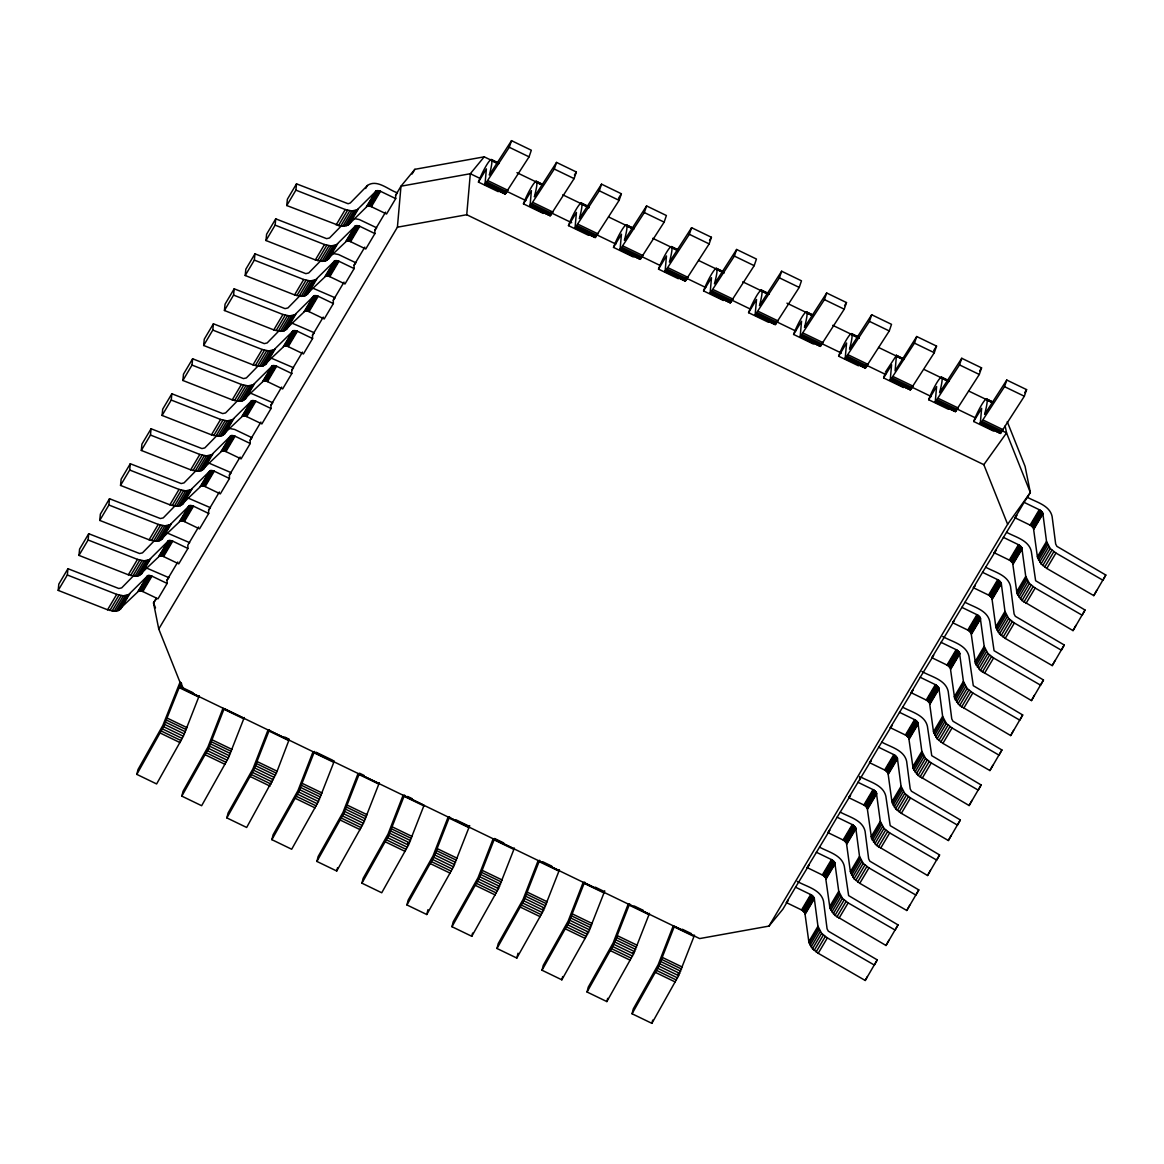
<?xml version="1.0" encoding="UTF-8"?>
<svg xmlns="http://www.w3.org/2000/svg" width="1164" height="1164" viewBox="0 0 1164 1164"><rect width="100%" height="100%" fill="white"/><g stroke="black" fill="none" stroke-linecap="round" stroke-linejoin="round"><path stroke-width="1.5" d="M478.448 182.093C481.387 173.014 498.207 141.106 489.331 175.066L511.52 140.655L531.322 150.229L529.067 156.849L505.118 194.024L484.981 184.479L486.377 168.896L478.448 182.093L498.25 191.667M505.118 194.024L504.667 192.991M523.465 203.86C526.419 194.766 543.239 162.873 534.363 196.832L556.538 162.422L576.355 171.996L574.099 178.616L550.15 215.791L529.998 206.246L531.41 190.649L523.465 203.86L543.282 213.434M550.15 215.791L549.684 214.758M568.483 225.627C571.437 216.533 588.257 184.625 579.381 218.599L601.555 184.174L621.372 193.762L619.117 200.368L595.168 237.558L575.031 227.999L576.427 212.415L568.483 225.627L588.3 235.201M595.168 237.558L594.717 236.525M613.515 247.394C616.469 238.3 633.274 206.392 624.413 240.351L646.587 205.941L666.39 215.515L664.149 222.135L640.2 259.325L620.048 249.765L621.445 234.182L613.515 247.394L633.318 256.968M640.2 259.325L639.734 258.277M658.533 269.146C661.487 260.067 678.306 228.159 669.431 262.118L691.605 227.708L711.422 237.281L709.167 243.902L685.218 281.077L665.081 271.532L666.477 255.949L658.533 269.146L678.35 278.72M685.218 281.077L684.767 280.044M703.565 290.913C706.519 281.819 723.324 249.925 714.463 283.885L736.637 249.474L756.44 259.048L754.185 265.668L730.235 302.844L710.098 293.299L711.495 277.701L703.565 290.913L723.368 300.487M730.235 302.844L729.784 301.811M748.583 312.68C751.537 303.586 768.356 271.678 759.481 305.652L781.655 271.227L801.472 280.815L799.217 287.421L775.268 324.611L755.116 315.051L756.527 299.468L748.583 312.68L768.4 322.253M793.601 334.446C796.554 325.353 813.374 293.444 804.499 327.404L826.673 292.993L846.49 302.567L844.235 309.188L820.285 346.377L800.148 336.818L801.545 321.235L793.601 334.446L813.418 344.02M820.285 346.377L819.834 345.33M838.633 356.199C841.587 347.119 858.406 315.211 849.531 349.171L871.705 314.76L891.508 324.334L889.267 330.954L865.318 368.13L845.166 358.585L846.577 343.002L838.633 356.199L858.435 365.772M865.318 368.13L864.852 367.097M885.397 372.174L896.469 355.369L895.087 370.894L916.723 336.527L936.54 346.101L934.285 352.721L910.335 389.896L890.198 380.352L891.595 364.754L883.651 377.965L903.468 387.539M928.683 399.732C931.636 390.638 948.442 358.73 939.581 392.704L961.755 358.279L981.558 367.868L979.302 374.473L955.368 411.663L935.216 402.104L936.613 386.521L928.683 399.732L948.485 409.306M955.368 411.663L954.902 410.63M973.701 421.499C976.654 412.405 993.474 380.497 984.599 414.457L1006.773 380.046L1026.59 389.62L1024.335 396.24L1000.385 433.43L980.248 423.871L981.645 408.288L973.701 421.499L993.518 431.073M1000.385 433.43L999.934 432.382M797.296 881.41C806.157 886.604 820.78 889.369 823.53 901.227L827.08 928.828L828.317 931.171L877.234 959.878L865.23 980.481L818.219 953.287L812.516 948.747L808.82 941.691L804.877 912.954L802.272 910.306L786.398 902.595L788.232 900.165L782.863 909.215L768.968 926.093L699.637 938.577L182.544 688.622L158.755 629.011L397.404 227.198L400.983 186.196L414.879 169.318L484.209 156.834L498.09 163.527M768.968 926.093L1007.617 524.28L983.827 464.669L466.735 214.729L470.314 173.727L484.209 156.834M177.786 562.008L167.049 580.094L167.121 583.44L157.984 598.834L142.095 591.21L138.763 590.977L117.971 610.693L114.218 611.202L107.568 609.776L58.2 590.381L58.811 584.095L67.949 568.701L118.815 588.504L121.696 587.864L133.976 575.307M58.2 590.381L67.337 574.987L67.949 568.701M198.564 527.016L187.826 545.101L187.913 548.462L178.761 563.856L162.873 556.217L159.541 555.985L138.749 575.714L134.995 576.224L128.346 574.783L78.977 555.388L79.589 549.102L88.726 533.709L139.593 553.526L142.474 552.871L154.754 540.329M78.977 555.388L88.115 539.994L88.726 533.709M219.341 492.037L208.603 510.123L208.691 513.47L199.539 528.863L183.665 521.239L180.318 520.992L159.526 540.722L155.772 541.231L149.123 539.805L99.755 520.41L100.366 514.124L109.503 498.73L160.37 518.533L163.251 517.893L175.531 505.336M99.755 520.41L108.907 505.016L109.503 498.73M240.119 457.045L229.381 475.13L229.468 478.491L220.316 493.885L204.442 486.246L201.096 486.014L180.304 505.743L176.55 506.253L169.9 504.812L120.532 485.417L121.143 479.132L130.295 463.738L181.162 483.555L184.028 482.9L196.309 470.358M120.532 485.417L129.684 470.023L130.295 463.738M260.896 422.066L250.158 440.152L250.245 443.499L241.094 458.892L225.219 451.268L221.873 451.021L201.081 470.751L197.327 471.26L190.678 469.834L141.31 450.439L141.921 444.153L151.073 428.759L201.939 448.562L204.806 447.922L217.086 435.365M141.31 450.439L150.462 435.045L151.073 428.759M281.673 387.074L270.936 405.159L271.023 408.52L261.885 423.914L245.997 416.276L242.65 416.043L221.858 435.773L218.105 436.282L211.455 434.841L162.087 415.446L162.698 409.161L171.85 393.767L222.717 413.584L225.583 412.929L237.863 400.387M162.087 415.446L171.239 400.052L171.85 393.767M302.465 352.095L291.713 370.181L291.8 373.528L282.663 388.922L266.774 381.297L263.428 381.05L242.636 400.78L238.882 401.289L232.233 399.863L182.879 380.468L183.476 374.182L192.627 358.788L243.494 378.591L246.361 377.936L257.419 366.645M182.879 380.468L192.016 365.074L192.627 358.788M323.243 317.103L312.49 335.188L312.578 338.549L303.44 353.943L287.552 346.305L284.22 346.072L263.413 365.802L259.659 366.311L253.01 364.87L203.656 345.475L204.267 339.19L213.405 323.796L264.272 343.613L267.138 342.958L278.196 331.667M203.656 345.475L212.794 330.081L213.405 323.796M344.02 282.125L333.282 300.21L333.355 303.557L324.218 318.951L308.329 311.312L304.997 311.079L284.191 330.809L280.437 331.318L273.787 329.892L224.434 310.497L225.045 304.211L234.182 288.817L285.049 308.62L287.915 307.965L300.21 295.423M224.434 310.497L233.571 295.103L234.182 288.817M364.798 247.132L354.06 265.217L354.132 268.578L344.995 283.972L329.106 276.334L325.775 276.101L304.968 295.831L301.214 296.34L294.579 294.899L245.211 275.504L245.822 269.219L254.96 253.825L305.826 273.642L308.693 272.987L320.988 260.445M245.211 275.504L254.349 260.11L254.96 253.825M385.575 212.154L374.837 230.239L374.91 233.586L365.772 248.98L349.884 241.341L346.552 241.108L325.76 260.838L322.006 261.347L315.357 259.921L265.989 240.526L266.6 234.24L275.737 218.847L326.604 238.649L329.485 237.994L341.765 225.452M265.989 240.526L275.126 225.132L275.737 218.847M286.766 205.533L287.377 199.248L296.514 183.854L348.094 203.729L350.262 203.016L367.46 185.454C377.209 178.732 388.66 190.168 397.448 192.817L395.614 195.246L395.702 198.608L386.55 214.001L370.661 206.363L367.329 206.13L348.051 225.176L340.645 226.165L286.766 205.533L295.903 190.139L296.514 183.854M199.233 695.737L183.359 736.259L156.616 783.954L136.814 774.38L138.021 769.506L162.902 725.303L180.071 682.104M244.265 717.504L228.377 758.011L201.648 805.721L181.831 796.132L183.054 791.273L207.92 747.055L223.008 708.221M284.714 737.059L289.283 739.256L276.363 773.187L246.666 827.473L226.864 817.899L228.071 813.039L252.952 768.822L268.026 729.974M334.315 761.023L318.427 801.545L291.684 849.24L271.881 839.666L273.089 834.792L297.969 790.589L313.043 751.74M379.333 782.79L363.444 823.312L336.716 871.007L316.899 861.433L318.121 856.559L343.002 812.356L358.076 773.507M336.716 871.007L337.531 867.762M424.074 805.241L408.477 845.064L381.734 892.773L361.931 883.185L363.139 878.325L388.019 834.108L403.093 795.274M469.703 825.596L453.494 866.831L426.766 914.526L406.949 904.952L408.171 900.092L433.037 855.875L448.125 817.026M426.766 914.526L427.974 909.666M514.401 848.076L498.527 888.598L471.784 936.293L451.981 926.719L453.189 921.844L478.069 877.641L493.143 838.793M471.784 936.293L472.599 933.048M559.433 869.843L543.544 910.364L516.816 958.059L496.999 948.485L498.221 943.611L523.087 899.408L538.161 860.56M516.816 958.059L518.024 953.185M604.771 890.896L588.577 932.117L561.834 979.826L542.017 970.238L543.239 965.378L568.119 921.161L583.193 882.327M561.834 979.826L562.649 976.567M649.483 913.362L633.594 953.883L606.851 1001.578L587.049 992.004L588.257 987.13L613.137 942.927L628.211 904.079M606.851 1001.578L607.666 998.334M694.501 935.129L678.612 975.65L651.884 1023.345L632.067 1013.771L633.289 1008.897L658.169 964.694L673.243 925.846M651.884 1023.345L652.698 1020.101M883.651 377.965L884.96 373.629M484.981 184.479L509.265 147.275L511.52 140.655M529.998 206.246L554.282 169.027L556.538 162.422M575.031 227.999L599.314 190.794L601.555 184.174M620.048 249.765L644.332 212.561L646.587 205.941M665.081 271.532L689.35 234.328L691.605 227.708M710.098 293.299L734.382 256.08L736.637 249.474M755.116 315.051L779.4 277.847L781.655 271.227M800.148 336.818L824.432 299.614L826.673 292.993M845.166 358.585L869.45 321.38L871.705 314.76M890.198 380.352L914.468 343.133L916.723 336.527M935.216 402.104L959.5 364.899L961.755 358.279M980.248 423.871L1004.517 386.666L1006.773 380.046M136.814 774.38L163.542 726.685L181.162 682.642M181.831 796.132L208.574 748.437L224.172 708.614L243.974 718.188M226.864 817.899L253.592 770.204L269.481 729.683M271.881 839.666L298.624 791.971L314.498 751.449M316.899 861.433L343.642 813.723L359.531 773.216L364.099 775.428M361.931 883.185L388.66 835.49L404.548 794.983M406.949 904.952L433.692 857.257L449.566 816.735M451.981 926.719L478.71 879.024L494.598 838.502L503.736 842.925M496.999 948.485L523.742 900.776L539.616 860.269M542.017 970.238L568.76 922.543L584.648 882.036M587.049 992.004L613.777 944.31L629.666 903.788M632.067 1013.771L658.809 966.076L674.407 926.238L694.21 935.812M407.837 843.682L408.157 842.954M542.904 908.982L543.239 908.24M677.972 974.268L678.306 973.526M497.523 887.957L497.872 887.215M632.59 953.258L632.954 952.501M587.209 932.233L587.573 931.491M865.23 980.481L867.369 976.567M877.234 959.878L874.368 965.087L827.371 937.893L821.653 933.353L817.957 926.297L814.262 898.128L811.41 894.912L795.55 887.201L786.398 902.595M840.364 812.181C848.934 816.953 862.553 819.965 865.085 831.256L868.65 858.857L869.872 861.2L918.789 889.907L906.785 910.495L859.774 883.316L854.07 878.776L850.375 871.72L846.432 842.983L843.827 840.335L827.968 832.624L829.786 830.194L807.19 867.616L823.05 875.328L825.654 877.962L829.99 908.429L834.981 915.413L886.008 945.488L888.874 940.294M819.587 847.159C828.157 851.932 841.776 854.958 844.307 866.234L848.629 895.611L898.011 924.9L895.16 930.094L848.149 902.9L842.43 898.361L838.735 891.304L834.806 862.568L832.187 859.934L816.328 852.223M906.785 910.495L909.651 905.301M918.789 889.907L915.937 895.101L868.926 867.922L863.208 863.382L859.512 856.326L855.816 828.157L852.965 824.941L837.105 817.23L827.968 832.624M881.919 742.21C890.489 746.982 904.108 749.994 906.64 761.285L910.204 788.886L911.441 791.229L960.344 819.936L948.354 840.524L901.343 813.345L895.625 808.805L891.93 801.734L888.001 773.012L885.382 770.364L869.523 762.653L871.356 760.223L848.745 797.646L864.605 805.357L867.209 807.991L871.56 838.458L876.55 845.442L927.562 875.517L930.429 870.323M861.142 777.188C869.712 781.961 883.331 784.987 885.862 796.263L890.184 825.64L939.566 854.929L936.714 860.123L889.703 832.929L884 828.39L880.29 821.333L876.361 792.597L873.742 789.963L857.883 782.252M948.354 840.524L951.206 835.33M960.344 819.936L957.492 825.131L910.481 797.951L904.777 793.411L901.067 786.34L897.386 758.186L894.519 754.97L878.66 747.259L869.523 762.653M921.961 671.497C930.836 676.691 945.459 679.441 948.194 691.314L951.759 718.916L952.996 721.258L1001.913 749.965L989.909 770.553L942.898 743.374L937.18 738.82L933.484 731.763L929.556 703.041L926.937 700.393L911.077 692.682L912.911 690.252L890.3 727.675L906.159 735.386L908.778 738.02L913.114 768.487L918.105 775.471L969.132 805.546L971.984 800.352M902.711 707.217C911.266 711.99 924.9 715.016 927.417 726.292L931.738 755.669L981.121 784.958L978.269 790.152L931.258 762.958L925.555 758.419L921.844 751.362L917.916 722.626L915.297 719.992L899.437 712.281M989.909 770.553L992.761 765.359M1001.913 749.965L999.047 755.16L952.036 727.98L946.332 723.426L942.636 716.369L938.941 688.215L936.089 684.999L920.215 677.288L911.077 692.682M953.578 621.794L931.855 657.704L947.714 665.415L950.333 668.049L954.669 698.516L959.66 705.5L1010.687 735.575L1013.538 730.366M942.753 636.519C951.614 641.713 966.236 644.463 968.972 656.321L973.293 685.698L1022.69 714.972L1019.824 720.181L972.813 692.987L967.109 688.448L963.414 681.391L959.471 652.655L956.866 650.021L940.992 642.31M985.821 567.275C994.391 572.048 1008.009 575.074 1010.527 586.35L1014.091 613.952L1015.328 616.309L1064.245 645.002L1052.241 665.604L1005.23 638.41L999.527 633.871L995.817 626.814L991.888 598.078L989.284 595.43L973.41 587.733L975.243 585.288L952.632 622.711L968.492 630.422L971.111 633.071L975.447 663.524L980.437 670.522L1031.464 700.582L1034.316 695.388M965.043 602.268C973.613 607.041 987.232 610.052 989.749 621.343L994.071 650.705L1043.468 679.994L1040.601 685.189L993.59 658.009L987.887 653.455L984.191 646.398L980.248 617.677L977.644 615.029L961.784 607.317M1052.241 665.604L1055.093 660.395M1064.245 645.002L1061.379 650.21L1014.368 623.016L1008.664 618.477L1004.969 611.42L1001.273 583.266L998.421 580.036L982.562 572.339L973.41 587.733M1027.376 497.304C1035.945 502.077 1049.564 505.103 1052.096 516.38L1055.661 543.981L1056.883 546.338L1105.8 575.031L1093.796 595.633L1046.785 568.439L1041.082 563.9L1037.386 556.843L1033.443 528.107L1030.838 525.459L1014.964 517.762L1016.798 515.317L994.187 552.74L1010.061 560.451L1012.665 563.085L1017.001 593.553L1021.992 600.551L1073.019 630.612L1075.885 625.417M1006.598 532.297C1015.168 537.07 1028.787 540.081 1031.319 551.372L1035.64 580.734L1085.023 610.023L1082.156 615.218L1035.16 588.038L1029.442 583.484L1025.746 576.427L1021.817 547.706L1019.198 545.058L1003.339 537.346M1093.796 595.633L1096.663 590.424M1105.8 575.031L1102.948 580.239L1055.937 553.046L1050.219 548.506L1046.523 541.449L1042.828 513.295L1039.976 510.065L1024.116 502.368L1014.964 517.762M107.568 609.776L116.706 594.382L123.355 595.808L128.622 594.615L147.901 575.583L151.247 575.816L167.121 583.44M128.346 574.783L137.483 559.389L144.132 560.83L149.399 559.637L168.678 540.591L172.025 540.823L187.913 548.462M149.123 539.805L158.26 524.411L164.91 525.837L170.177 524.644L189.456 505.598L192.802 505.845L208.691 513.47M169.9 504.812L179.038 489.418L185.687 490.859L190.954 489.666L210.248 470.62L213.579 470.853L229.468 478.491M190.678 469.834L199.815 454.44L206.465 455.866L211.732 454.673L231.025 435.627L234.357 435.874L250.245 443.499M211.455 434.841L220.593 419.447L227.242 420.888L232.509 419.695L251.802 400.649L255.134 400.882L271.023 408.52M232.233 399.863L241.385 384.469L248.034 385.895L253.286 384.702L272.58 365.656L275.912 365.903L291.8 373.528M253.01 364.87L262.162 349.476L268.811 350.917L274.064 349.724L293.357 330.678L296.689 330.911L312.578 338.549M273.787 329.892L282.939 314.498L289.589 315.924L294.856 314.731L314.135 295.685L317.466 295.918L333.355 303.557M294.579 294.899L303.717 279.505L310.366 280.946L315.633 279.753L334.912 260.707L338.258 260.94L354.132 268.578M315.357 259.921L324.494 244.527L331.143 245.953L336.411 244.76L355.689 225.714L359.036 225.947L374.91 233.586M336.134 224.928L345.272 209.535L351.921 210.96L357.188 209.782L376.467 190.736L379.813 190.969L395.702 198.608M109.838 610.533L118.975 595.139M130.615 575.554L139.753 560.16M151.393 540.562L160.53 525.168M172.17 505.583L181.322 490.19M192.948 470.591L202.1 455.197M213.725 435.598L222.877 420.219M234.502 400.62L243.654 385.226M255.294 365.627L264.432 350.233M276.072 330.649L285.209 315.255M296.849 295.656L305.987 280.262M317.627 260.678L326.764 245.284M338.404 225.685L347.541 210.291M112.079 611.013L121.216 595.619M132.856 576.034L141.993 560.641M153.633 541.042L162.771 525.648M174.411 506.064L183.548 490.67M195.188 471.071L204.326 455.677M215.966 436.093L225.103 420.699M236.743 401.1L245.895 385.706M257.52 366.122L266.672 350.728M278.298 331.129L287.45 315.735M299.09 296.136L308.227 280.742M319.867 261.158L329.005 245.764M340.645 226.165L349.782 210.771M114.218 611.202L123.355 595.808M134.995 576.224L144.132 560.83M155.772 541.231L164.91 525.837M176.55 506.253L185.687 490.859M197.327 471.26L206.465 455.866M218.105 436.282L227.242 420.888M238.882 401.289L248.034 385.895M259.659 366.311L268.811 350.917M280.437 331.318L289.589 315.924M301.214 296.34L310.366 280.946M322.006 261.347L331.143 245.953M342.783 226.354L351.921 210.96M365.627 188.524L367.46 185.454M116.196 611.1L125.334 595.706M136.974 576.107L146.111 560.713M157.751 541.129L166.889 525.735M178.529 506.136L187.666 490.742M199.306 471.158L208.458 455.764M220.083 436.165L229.235 420.771M240.861 401.187L250.013 385.793M261.638 366.194L270.79 350.8M282.43 331.216L291.567 315.822M303.207 296.223L312.345 280.83M323.985 261.245L333.122 245.851M344.762 226.252L353.9 210.859M117.971 610.693L127.109 595.299M138.749 575.714L147.886 560.321M159.526 540.722L168.664 525.328M180.304 505.743L189.441 490.35M201.081 470.751L210.218 455.357M221.858 435.773L230.996 420.379M242.636 400.78L251.773 385.386M263.413 365.802L272.565 350.408M284.191 330.809L293.343 315.415M304.968 295.831L314.12 280.437M325.76 260.838L334.897 245.444M346.537 225.86L355.675 210.466M119.47 610.009L128.622 594.615M140.262 575.031L149.399 559.637M161.039 540.038L170.177 524.644M181.817 505.06L190.954 489.666M202.594 470.067L211.732 454.673M223.372 435.089L232.509 419.695M244.149 400.096L253.286 384.702M264.926 365.118L274.064 349.724M285.704 330.125L294.856 314.731M306.481 295.147L315.633 279.753M327.259 260.154L336.411 244.76M348.051 225.176L357.188 209.782M120.692 609.063L129.83 593.669M141.47 574.085L150.607 558.691M162.247 539.092L171.384 523.698M183.024 504.114L192.162 488.72M203.802 469.121L212.939 453.727M224.579 434.143L233.731 418.749M245.357 399.15L254.509 383.756M266.134 364.172L275.286 348.778M286.911 329.179L296.063 313.785M307.703 294.201L316.841 278.807M328.481 259.208L337.618 243.814M349.258 224.23L358.396 208.836M137.89 591.501L147.421 575.802M158.668 556.523L168.198 540.809M179.445 521.53L188.975 505.831M200.223 486.552L209.753 470.838M221 451.559L230.53 435.86M241.777 416.567L251.308 400.867M262.555 381.588L272.085 365.889M283.332 346.596L292.877 330.896M304.124 311.617L313.654 295.918M324.902 276.625L334.432 260.925M345.679 241.646L355.209 225.947M366.456 206.654L375.987 190.954M138.763 590.977L147.901 575.583M159.541 555.985L168.678 540.591M180.318 520.992L189.456 505.598M201.096 486.014L210.248 470.62M221.873 451.021L231.025 435.627M242.65 416.043L251.802 400.649M263.428 381.05L272.58 365.656M284.22 346.072L293.357 330.678M304.997 311.079L314.135 295.685M325.775 276.101L334.912 260.707M346.552 241.108L355.689 225.714M367.329 206.13L376.467 190.736M139.331 590.832L148.468 575.438M160.108 555.854L169.246 540.46M180.886 520.861L190.023 505.467M201.663 485.883L210.8 470.489M222.44 450.89L231.592 435.496M243.218 415.912L252.37 400.518M263.995 380.919L273.147 365.525M284.773 345.926L293.925 330.532M305.565 310.948L314.702 295.554M326.342 275.955L335.479 260.561M347.119 240.977L356.257 225.583M367.897 205.984L377.034 190.59M139.956 590.788L149.108 575.394M160.734 555.81L169.886 540.416M181.526 520.817L190.663 505.423M202.303 485.825L211.441 470.431M223.081 450.846L232.218 435.452M243.858 415.854L252.995 400.46M264.635 380.875L273.773 365.481M285.413 345.883L294.55 330.489M306.19 310.904L315.342 295.51M326.968 275.912L336.12 260.518M347.745 240.933L356.897 225.54M368.522 205.941L377.674 190.547M140.64 590.832L149.792 575.438M161.432 555.854L170.57 540.46M182.21 520.861L191.347 505.467M202.987 485.883L212.124 470.489M223.764 450.89L232.902 435.496M244.542 415.912L253.679 400.518M265.319 380.919L274.457 365.525M286.097 345.941L295.249 330.547M306.874 310.948L316.026 295.554M327.651 275.97L336.803 260.576M348.429 240.977L357.581 225.583M369.221 205.999L378.358 190.605M141.368 590.977L150.505 575.583M162.145 555.985L171.283 540.591M182.923 521.006L192.06 505.613M203.7 486.014L212.852 470.62M224.477 451.035L233.629 435.642M245.255 416.043L254.407 400.649M266.032 381.065L275.184 365.671M286.824 346.072L295.962 330.678M307.602 311.094L316.739 295.7M328.379 276.101L337.516 260.707M349.156 241.123L358.294 225.729M369.934 206.13L379.071 190.736M142.095 591.21L151.247 575.816M162.873 556.217L172.025 540.823M183.665 521.239L192.802 505.845M204.442 486.246L213.579 470.853M225.219 451.268L234.357 435.874M245.997 416.276L255.134 400.882M266.774 381.297L275.912 365.903M287.552 346.305L296.689 330.911M308.329 311.312L317.466 295.918M329.106 276.334L338.258 260.94M349.884 241.341L359.036 225.947M370.661 206.363L379.813 190.969M142.837 591.516L151.975 576.122M163.615 556.523L172.752 541.129M184.392 521.545L193.53 506.151M205.17 486.552L214.307 471.158M225.947 451.574L235.084 436.18M246.724 416.581L255.862 401.187M267.502 381.603L276.639 366.209M288.279 346.61L297.431 331.216M309.057 311.632L318.209 296.238M329.834 276.639L338.986 261.245M350.626 241.661L359.763 226.267M371.403 206.668L380.541 191.274M156.151 598.442L153.502 602.879L158.755 629.011M395.614 195.246L400.983 186.196L470.314 173.727L480.135 178.456M412.085 174.003L414.879 169.318M932.786 656.772L920.215 677.288M801.559 909.928L810.697 894.534M822.337 874.935L831.474 859.541M843.114 839.957L852.266 824.563M863.892 804.964L873.044 789.57M884.669 769.986L893.821 754.592M905.447 734.993L914.598 719.599M926.238 700.015L935.376 684.621M947.016 665.022L956.153 649.628M967.793 630.044L976.931 614.65M988.571 595.051L997.708 579.657M1009.348 560.059L1018.485 544.665M1030.125 525.08L1039.263 509.687M802.272 910.306L811.41 894.912M823.05 875.328L832.187 859.934M843.827 840.335L852.965 824.941M864.605 805.357L873.742 789.963M885.382 770.364L894.519 754.97M906.159 735.386L915.297 719.992M926.937 700.393L936.089 684.999M947.714 665.415L956.866 650.021M968.492 630.422L977.644 615.029M989.284 595.43L998.421 580.036M1010.061 560.451L1019.198 545.058M1030.838 525.459L1039.976 510.065M802.942 910.757L812.079 895.363M823.719 875.779L832.857 860.385M844.497 840.786L853.634 825.392M865.274 805.794L874.411 790.4M886.051 770.815L895.189 755.421M906.829 735.823L915.966 720.429M927.606 700.844L936.744 685.451M948.384 665.852L957.536 650.458M969.161 630.873L978.313 615.48M989.938 595.881L999.09 580.487M1010.716 560.903L1019.868 545.509M1031.508 525.91L1040.645 510.516M803.538 911.266L812.69 895.873M824.316 876.274L833.468 860.88M845.108 841.296L854.245 825.902M865.885 806.303L875.022 790.909M886.662 771.31L895.8 755.916M907.44 736.332L916.577 720.938M928.217 701.339L937.355 685.945M948.995 666.361L958.132 650.967M969.772 631.368L978.924 615.974M990.549 596.39L999.701 580.996M1011.327 561.397L1020.479 546.003M1032.104 526.419L1041.256 511.025M804.077 911.805L813.229 896.411M824.854 876.812L834.006 861.418M845.631 841.834L854.783 826.44M866.423 806.841L875.561 791.447M887.201 771.863L896.338 756.469M907.978 736.87L917.116 721.476M928.756 701.892L937.893 686.498M949.533 666.899L958.67 651.505M970.31 631.921L979.448 616.527M991.088 596.928L1000.225 581.534M1011.865 561.95L1021.017 546.556M1032.643 526.957L1041.795 511.563M804.528 912.372L813.665 896.978M825.305 877.38L834.457 861.986M846.083 842.401L855.234 827.007M866.86 807.409L876.012 792.015M887.637 772.43L896.789 757.036M908.429 737.438L917.567 722.044M929.207 702.459L938.344 687.066M949.984 667.467L959.121 652.073M970.761 632.489L979.899 617.095M991.539 597.496L1000.676 582.102M1012.316 562.518L1021.454 547.124M1033.094 527.525L1042.246 512.131M804.877 912.954L814.029 897.56M825.654 877.962L834.806 862.568M846.432 842.983L855.584 827.589M867.209 807.991L876.361 792.597M888.001 773.012L897.138 757.619M908.778 738.02L917.916 722.626M929.556 703.041L938.693 687.648M950.333 668.049L959.471 652.655M971.111 633.071L980.248 617.677M991.888 598.078L1001.025 582.684M1012.665 563.085L1021.817 547.706M1033.443 528.107L1042.595 512.713M805.124 913.522L814.262 898.128M825.902 878.544L835.039 863.15M846.679 843.551L855.816 828.157M867.456 808.573L876.608 793.179M888.234 773.58L897.386 758.186M909.011 738.602L918.163 723.208M929.789 703.609L938.941 688.215M950.581 668.631L959.718 653.237M971.358 633.638L980.495 618.244M992.135 598.66L1001.273 583.266M1012.913 563.667L1022.05 548.273M1033.69 528.689L1042.828 513.295M805.255 914.089L814.393 898.695M826.033 879.096L835.17 863.703M846.81 844.118L855.947 828.724M867.587 809.126L876.725 793.732M888.365 774.147L897.502 758.753M909.142 739.155L918.294 723.761M929.92 704.176L939.072 688.782M950.697 669.184L959.849 653.79M971.474 634.205L980.626 618.812M992.266 599.213L1001.404 583.819M1013.044 564.22L1022.181 548.826M1033.821 529.242L1042.959 513.848M808.82 941.691L817.957 926.297M829.597 906.698L838.735 891.304M850.375 871.72L859.512 856.326M871.152 836.727L880.29 821.333M891.93 801.734L901.067 786.34M912.707 766.756L921.844 751.362M933.484 731.763L942.636 716.369M954.262 696.785L963.414 681.391M975.039 661.792L984.191 646.398M995.817 626.814L1004.969 611.42M1016.609 591.821L1025.746 576.427M1037.386 556.843L1046.523 541.449M809.213 943.407L818.365 928.014M829.99 908.429L839.142 893.035M850.782 873.437L859.92 858.043M871.56 838.458L880.697 823.064M892.337 803.466L901.474 788.072M913.114 768.487L922.252 753.093M933.892 733.495L943.029 718.101M954.669 698.516L963.807 683.123M975.447 663.524L984.584 648.13M996.224 628.545L1005.376 613.152M1017.001 593.553L1026.153 578.159M1037.779 558.574L1046.931 543.181M809.984 945.197L819.121 929.803M830.761 910.219L839.899 894.825M851.539 875.226L860.691 859.832M872.316 840.233L881.468 824.84M893.094 805.255L902.246 789.861M913.871 770.262L923.023 754.869M934.663 735.284L943.8 719.89M955.44 700.292L964.578 684.898M976.218 665.313L985.355 649.919M996.995 630.321L1006.133 614.927M1017.773 595.342L1026.91 579.948M1038.55 560.35L1047.687 544.956M811.09 946.987L820.242 931.593M831.867 912.009L841.019 896.615M852.645 877.016L861.796 861.622M873.437 842.038L882.574 826.644M894.214 807.045L903.351 791.651M914.991 772.067L924.129 756.673M935.769 737.074L944.906 721.68M956.546 702.096L965.684 686.702M977.324 667.103L986.461 651.709M998.101 632.125L1007.238 616.731M1018.878 597.132L1028.03 581.738M1039.656 562.139L1048.808 546.745M812.516 948.747L821.653 933.353M833.293 913.755L842.43 898.361M854.07 878.776L863.208 863.382M874.848 843.784L884 828.39M895.625 808.805L904.777 793.411M916.403 773.813L925.555 758.419M937.18 738.82L946.332 723.426M957.972 703.842L967.109 688.448M978.749 668.849L987.887 653.455M999.527 633.871L1008.664 618.477M1020.304 598.878L1029.442 583.484M1041.082 563.9L1050.219 548.506M814.203 950.406L823.355 935.012M834.981 915.413L844.133 900.019M855.758 880.435L864.91 865.041M876.55 845.442L885.688 830.048M897.328 810.464L906.465 795.07M918.105 775.471L927.242 760.077M938.882 740.493L948.02 725.099M959.66 705.5L968.797 690.107M980.437 670.522L989.575 655.128M1001.215 635.529L1010.367 620.136M1021.992 600.551L1031.144 585.157M1042.769 565.558L1051.921 550.165M816.124 951.934L825.276 936.54M836.901 916.941L846.053 901.547M857.679 881.963L866.831 866.569M878.471 846.97L887.608 831.576M899.248 811.992L908.386 796.598M920.026 776.999L929.163 761.605M940.803 742.021L949.94 726.627M961.58 707.028L970.718 691.634M982.358 672.05L991.495 656.656M1003.135 637.057L1012.287 621.663M1023.913 602.079L1033.065 586.685M1044.69 567.086L1053.842 551.692M818.219 953.287L827.371 937.893M838.997 918.294L848.149 902.9M859.774 883.316L868.926 867.922M880.566 848.323L889.703 832.929M901.343 813.345L910.481 797.951M922.121 778.352L931.258 762.958M942.898 743.374L952.036 727.98M963.676 708.381L972.813 692.987M984.453 673.403L993.59 658.009M1005.23 638.41L1014.368 623.016M1026.008 603.432L1035.16 588.038M1046.785 568.439L1055.937 553.046M886.008 945.488L898.011 924.9M927.562 875.517L939.566 854.929M969.132 805.546L981.121 784.958M1010.687 735.575L1022.69 714.972M1031.464 700.582L1043.468 679.994M1073.019 630.612L1085.023 610.023M574.434 175.037L576.355 171.996M618.506 198.331L621.372 193.762M709.502 240.337L711.422 237.281M844.569 305.623L846.49 302.567M933.659 350.67L936.54 346.101M979.651 370.909L981.558 367.868M1024.669 392.675L1026.59 389.62M156.602 598.558L153.502 602.879L155.496 607.855M983.827 464.669L1006.554 432.921L1005.158 425.951M1007.617 524.28L1030.344 492.532L1025.091 466.4L1007.253 421.688M374.837 230.239L376.67 227.795L359.312 219.545L352.896 218.294M354.06 265.217L355.878 262.788L338.535 254.523L332.118 253.286M333.282 300.21L335.101 297.766L313.407 288.41M312.49 335.188L314.324 332.759L292.615 323.403M291.713 370.181L293.546 367.751L271.838 358.381M270.936 405.159L272.769 402.729L251.06 393.374M250.158 440.152L251.991 437.722L234.648 429.458L228.231 428.207M229.381 475.13L231.214 472.7L209.505 463.345M208.603 510.123L210.437 507.693L188.728 498.323M167.049 580.094L168.882 577.664L147.173 568.294M1024.116 502.368L1030.344 492.532L1006.554 432.921L1001.651 430.549M994.187 552.74L996.02 550.31L982.562 572.339M952.632 622.711L954.465 620.281M931.855 657.704L933.688 655.259M890.3 727.675L892.133 725.245L878.66 747.259M848.745 797.646L850.578 795.216L837.105 817.23M807.19 867.616L809.009 865.187L795.55 887.201M397.404 227.198L466.735 214.729M775.268 324.611L754.97 314.702M910.335 389.896L890.038 380.002M167.951 533.316L189.659 542.671M295.903 190.139L345.272 209.535M275.126 225.132L324.494 244.527M254.349 260.11L303.717 279.505M233.571 295.103L282.939 314.498M212.794 330.081L262.162 349.476M192.016 365.074L241.385 384.469M171.239 400.052L220.593 419.447M150.462 435.045L199.815 454.44M129.684 470.023L179.038 489.418M108.907 505.016L158.26 524.411M88.115 539.994L137.483 559.389M67.337 574.987L116.706 594.382M509.265 147.275L529.067 156.849M554.282 169.027L574.099 178.616M599.314 190.794L619.117 200.368M644.332 212.561L664.149 222.135M689.35 234.328L709.167 243.902M734.382 256.08L754.185 265.668M779.4 277.847L799.217 287.421M824.432 299.614L844.235 309.188M869.45 321.38L889.267 330.954M914.468 343.133L934.285 352.721M959.5 364.899L979.302 374.473M1004.517 386.666L1024.335 396.24M491.252 159.497L498.876 163.193M536.284 181.264L542.38 184.218M581.302 203.031L588.926 206.712M626.334 224.798L633.943 228.479M671.352 246.55L677.448 249.503M716.369 268.317L723.993 271.998M761.401 290.083L769.026 293.764M806.419 311.85L812.516 314.789M851.451 333.602L859.061 337.284M896.469 355.369L904.093 359.05M941.501 377.136L949.111 380.817M986.519 398.903L992.616 401.842M490.946 159.497L499.021 163.542M535.964 181.264L542.511 184.567M580.996 203.016L589.071 207.061M626.014 224.783L634.089 228.828M671.046 246.55L677.594 249.853M716.064 268.317L724.139 272.361M761.096 290.069L769.157 294.114M806.114 311.836L812.661 315.138M851.131 333.602L859.207 337.647M896.164 355.369L904.224 359.414M941.181 377.121L949.257 381.166M986.214 398.888L992.761 402.191M516.932 172.665L541.595 184.552M562.75 194.81L585.099 205.577M608.583 216.955L633.172 228.813M652.757 238.314L676.662 249.838M698.575 260.46L720.167 270.863M742.763 281.819L760.761 290.52M762.144 291.16L768.24 294.099M786.937 303.164L811.73 315.124M832.755 325.323L857.301 337.182M878.573 347.469L903.308 359.385M924.391 369.614L948.936 381.472M968.579 390.973L991.83 402.177M491.368 160.545L497.464 163.498M536.386 182.311L542.482 185.265M581.418 204.078L589.028 207.759M626.436 225.845L632.532 228.784M671.453 247.597L677.55 250.551M716.486 269.364L724.11 273.045M761.503 291.131L767.6 294.07M806.536 312.898L812.632 315.837M851.553 334.65L859.178 338.346M896.586 356.417L902.667 359.37M941.603 378.184L947.7 381.123M986.621 399.95L992.717 402.889M488.196 180.813L508.013 190.387M533.228 202.58L553.031 212.154M578.246 224.346L598.063 233.92M623.264 246.099L643.081 255.687M668.296 267.865L688.099 277.439M713.314 289.632L733.131 299.206M758.346 311.399L778.149 320.973M803.364 333.151L823.181 342.74M848.396 354.918L868.199 364.492M893.414 376.685L913.231 386.259M938.431 398.452L958.248 408.026M983.464 420.204L1003.266 429.792M506.282 191.1L525.91 200.586M550.427 212.445L571.684 222.717M596.201 234.575L615.829 244.047M641.975 256.691L659.959 265.392M686.12 278.036L705.733 287.508M731.894 300.152L749.878 308.853M776.039 321.497L795.652 330.983M821.813 343.627L841.441 353.099M865.958 364.958L885.571 374.444M911.732 387.088L931.346 396.575M957.506 409.219L975.49 417.905M487.279 182.224L507.097 191.798M532.297 203.976L552.114 213.55M577.329 225.743L597.132 235.317M622.347 247.51L642.164 257.084M667.379 269.277L687.182 278.851M712.397 291.029L732.214 300.603M757.429 312.796L777.232 322.37M802.447 334.563L822.264 344.137M847.465 356.315L867.282 365.903M892.497 378.082L912.3 387.656M937.515 399.849L957.332 409.422M982.547 421.615L1002.35 431.189M486.479 183.315L506.296 192.889M531.497 205.068L551.314 214.642M576.529 226.835L596.332 236.408M621.547 248.601L641.364 258.175M666.579 270.368L686.382 279.942M711.597 292.12L731.414 301.694M756.615 313.887L776.432 323.461M801.647 335.654L821.449 345.228M846.664 357.421L866.482 366.995M891.697 379.173L911.499 388.747M936.714 400.94L956.532 410.514M981.747 422.707L1001.549 432.281M484.864 183.417L505.627 193.631M529.882 205.184L550.645 215.398M575.86 227.591L595.677 237.165M619.932 248.703L640.695 258.932M665.91 271.11L685.727 280.684M710.942 292.877L730.745 302.451M755.96 314.644L775.777 324.218M800.978 336.396L820.795 345.984M846.01 358.163L865.812 367.737M891.027 379.93L910.845 389.503M936.06 401.696L955.862 411.27M980.117 422.808L1000.894 433.037M484.821 184.13L504.638 193.704M529.853 205.897L549.655 215.471M574.871 227.649L594.688 237.223M619.903 249.416L639.705 258.99M664.92 271.183L684.738 280.757M709.938 292.95L729.755 302.524M799.988 336.469L819.805 346.043M845.02 358.236L864.823 367.809M935.07 401.755L954.873 411.329M980.088 423.521L999.905 433.095M179.751 685.451L182.792 686.92M179.431 686.163L193.151 692.784M316.026 752.191L332.788 760.296M407.604 796.452L412.172 798.664M455.662 819.689L469.383 826.309M542.671 861.738L551.809 866.161M595.313 887.186L604.451 891.609M634.235 905.999L643.386 910.423M682.308 929.236L691.46 933.659M179.14 686.847L198.957 696.421M269.19 730.366L288.992 739.94M315.735 752.875L334.024 761.707M359.24 773.9L379.042 783.474M404.257 795.652L422.547 804.499M449.289 817.419L469.092 826.993M494.307 839.186L514.124 848.76M539.325 860.953L559.142 870.526M584.357 882.705L604.16 892.293M630.903 905.214L649.192 914.046M178.892 687.473L198.695 697.047M223.91 709.24L243.727 718.814M268.942 731.007L288.745 740.58M313.96 752.773L333.777 762.347M358.992 774.526L378.795 784.1M404.01 796.292L423.827 805.866M449.028 818.059L468.845 827.633M494.06 839.826L513.862 849.4M539.077 861.578L558.895 871.152M584.11 883.345L603.912 892.919M629.127 905.112L648.945 914.686M674.16 926.879L693.962 936.453M167.281 718.13L187.098 727.704M212.299 739.897L232.116 749.471M257.331 761.649L277.134 771.223M302.349 783.416L322.166 792.99M347.381 805.182L367.184 814.756M392.399 826.935L412.216 836.523M437.431 848.702L457.234 858.275M482.449 870.468L502.266 880.042M527.467 892.235L547.284 901.809M572.499 913.987L592.301 923.576M617.517 935.754L637.334 945.328M662.549 957.521L682.351 967.095M166.51 720.094L186.313 729.668M211.528 741.861L231.345 751.435M256.56 763.613L276.363 773.187M301.578 785.38L321.38 794.954M346.596 807.147L366.413 816.721M391.628 828.914L411.43 838.487M436.646 850.666L456.463 860.24M481.678 872.433L501.48 882.006M526.695 894.199L546.513 903.773M571.713 915.966L591.53 925.54M616.745 937.718L636.548 947.292M661.763 959.485L681.58 969.059M165.608 722.218L185.411 731.792M210.626 743.971L230.443 753.544M255.658 765.737L275.461 775.311M300.676 787.504L320.493 797.078M345.708 809.256L365.511 818.845M390.726 831.023L410.543 840.597M435.743 852.79L455.561 862.364M480.776 874.557L500.578 884.131M525.793 896.309L545.61 905.898M570.826 918.076L590.628 927.65M615.843 939.843L635.66 949.417M660.876 961.61L680.678 971.183M164.604 724.43L184.421 734.004M209.636 746.197L229.439 755.771M254.654 767.949L274.471 777.523M299.686 789.716L319.489 799.29M344.704 811.483L364.521 821.057M389.736 833.249L409.539 842.823M434.754 855.002L454.571 864.576M479.772 876.768L499.589 886.342M524.804 898.535L544.607 908.109M569.822 920.288L589.639 929.876M614.854 942.054L634.656 951.628M659.872 963.821L679.689 973.395M163.542 726.685L183.359 736.259M208.574 748.437L228.377 758.011M253.592 770.204L273.409 779.778M298.624 791.971L318.427 801.545M343.642 813.723L363.444 823.312M388.66 835.49L408.477 845.064M433.692 857.257L453.494 866.831M478.71 879.024L498.527 888.598M523.742 900.776L543.544 910.364M568.76 922.543L588.577 932.117M613.777 944.31L633.594 953.883M658.809 966.076L678.612 975.65M162.436 728.897L182.253 738.485M207.468 750.664L227.271 760.238M252.486 772.43L272.303 782.004M297.504 794.197L317.321 803.771M342.536 815.949L362.339 825.538M387.554 837.716L407.371 847.29M432.586 859.483L452.389 869.057M477.604 881.25L497.421 890.824M522.636 903.002L542.439 912.591M567.654 924.769L587.471 934.343M612.671 946.536L632.489 956.11M657.704 968.303L677.506 977.876M161.316 731.036L181.133 740.624M206.348 752.802L226.151 762.376M251.366 774.569L271.183 784.143M296.398 796.336L316.201 805.91M341.416 818.088L361.233 827.677M386.433 839.855L406.251 849.429M431.466 861.622L451.268 871.196M476.483 883.389L496.301 892.963M521.516 905.141L541.318 914.729M566.533 926.908L586.35 936.482M611.566 948.675L631.368 958.248M656.583 970.441L676.4 980.015M160.225 733.029L180.042 742.617M205.242 754.796L225.059 764.37M250.275 776.563L270.077 786.136M295.292 798.329L315.109 807.903M340.325 820.082L360.127 829.67M385.342 841.848L405.159 851.422M430.36 863.615L450.177 873.189M475.392 885.382L495.195 894.956M520.41 907.134L540.227 916.723M565.442 928.901L585.245 938.475M610.46 950.668L630.277 960.242M655.492 972.435L675.295 982.009M181.497 683.399L182.544 688.622M859.629 776.461L859.716 779.822"/></g></svg>
